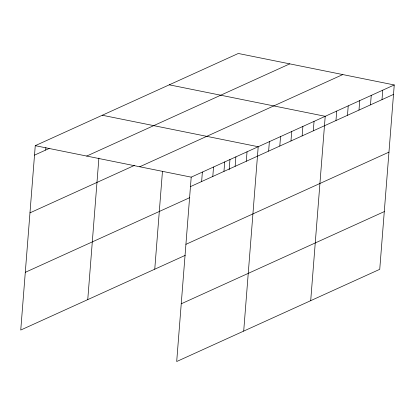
<?xml version="1.0" encoding="UTF-8"?>
<svg xmlns="http://www.w3.org/2000/svg" width="415" height="415" viewBox="0 0 415 415"><rect width="100%" height="100%" fill="white"/><g stroke="black" fill="none" stroke-linecap="round" stroke-linejoin="round"><path stroke-width="0.62" d="M394.25 84.956L191.206 177.153L176.697 361.522L379.741 269.325L394.25 84.956L238.303 53.478L35.259 145.675L20.75 330.044L185.251 255.35M45.681 150.059L45.883 147.538M87.757 299.62L98.895 158.058M154.759 269.195L162.457 171.395M201.628 181.542L202.375 172.08M212.796 176.468L213.538 167.012M223.965 171.4L224.707 161.938M229.153 169.782L229.967 159.438M235.129 166.327L235.876 156.87M246.297 161.259L247.044 151.797M243.698 331.097L258.208 146.728L102.266 115.246M268.635 151.117L269.377 141.655M279.798 146.044L280.545 136.587M290.967 140.976L291.714 131.514M302.136 135.902L302.877 126.445M313.304 130.834L314.046 121.372M310.705 300.673L325.215 116.304L169.268 84.821M335.974 120.537L336.721 111.08M347.48 115.313L348.226 105.856M358.985 110.089L359.732 100.627M370.491 104.865L371.238 95.403M382.002 99.636L382.744 90.18M34.518 155.132L49.209 148.461M86.719 156.061L289.769 63.863M29.973 212.854L134.595 165.346M139.741 166.763L342.79 74.565M190.459 186.61L393.508 94.413M25.294 272.323L189.795 197.628M185.92 244.331L388.964 152.134M181.236 303.801L384.285 211.603M35.259 145.675L191.206 177.153"/></g></svg>
